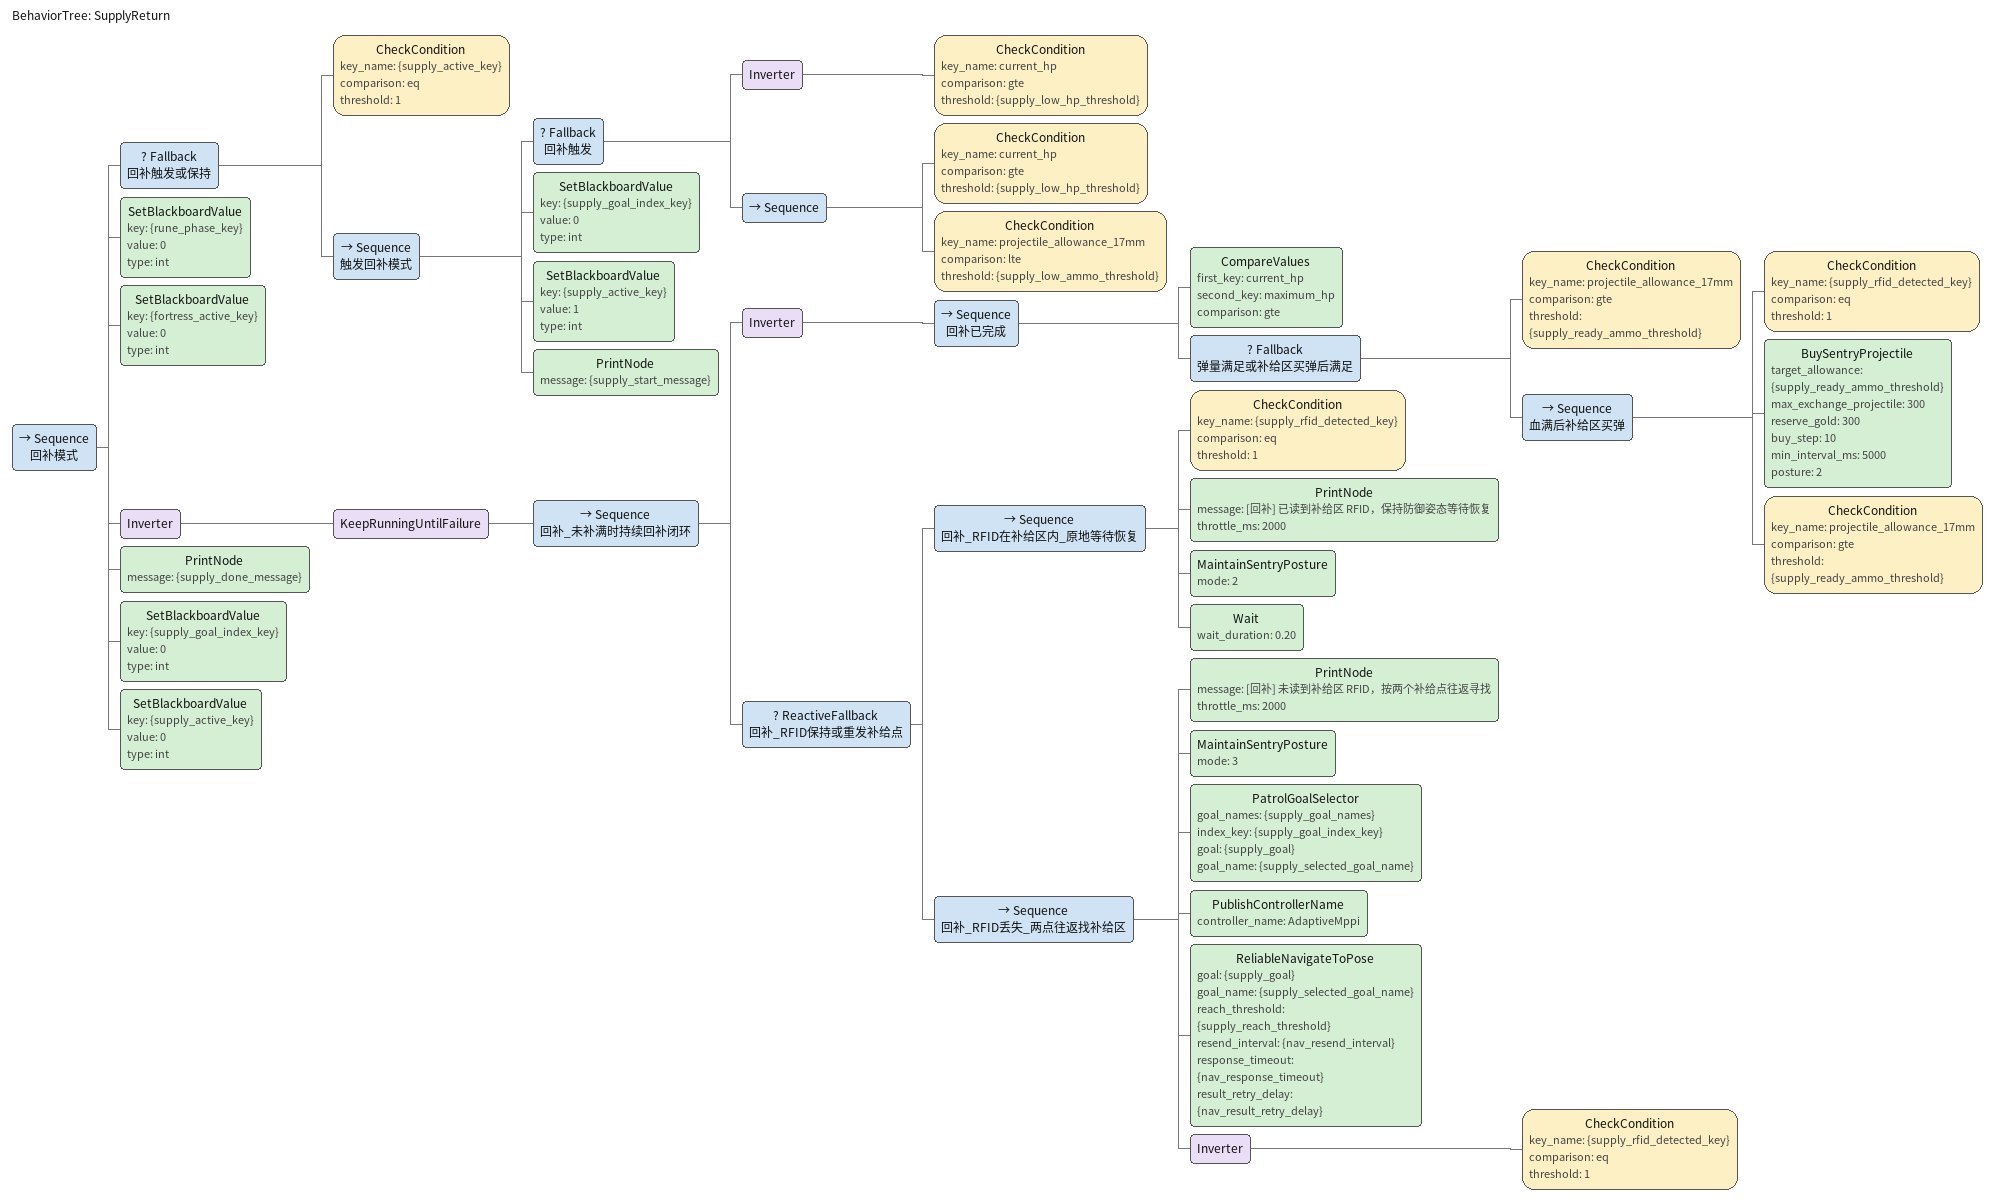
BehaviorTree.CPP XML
<?xml version="1.0" encoding="UTF-8"?>
<root BTCPP_format="4">
  <BehaviorTree ID="SupplyReturn">
    <Sequence name="回补模式">
      <Fallback name="回补触发或保持">
        <CheckCondition key_name="{supply_active_key}" comparison="eq" threshold="1"/>
        <Sequence name="触发回补模式">
          <Fallback name="回补触发">
            <Inverter>
              <CheckCondition key_name="current_hp" comparison="gte" threshold="{supply_low_hp_threshold}"/>
            </Inverter>
            <Sequence>
              <CheckCondition key_name="current_hp" comparison="gte" threshold="{supply_low_hp_threshold}"/>
              <CheckCondition key_name="projectile_allowance_17mm" comparison="lte" threshold="{supply_low_ammo_threshold}"/>
            </Sequence>
          </Fallback>
          <SetBlackboardValue key="{supply_goal_index_key}" value="0" type="int"/>
          <SetBlackboardValue key="{supply_active_key}" value="1" type="int"/>
          <PrintNode message="{supply_start_message}"/>
        </Sequence>
      </Fallback>
      <SetBlackboardValue key="{rune_phase_key}" value="0" type="int"/>
      <SetBlackboardValue key="{fortress_active_key}" value="0" type="int"/>
      <Inverter>
        <KeepRunningUntilFailure>
          <Sequence name="回补_未补满时持续回补闭环">
            <Inverter>
              <Sequence name="回补已完成">
                <CompareValues first_key="current_hp" second_key="maximum_hp" comparison="gte"/>
                <Fallback name="弹量满足或补给区买弹后满足">
                  <CheckCondition key_name="projectile_allowance_17mm" comparison="gte" threshold="{supply_ready_ammo_threshold}"/>
                  <Sequence name="血满后补给区买弹">
                    <CheckCondition key_name="{supply_rfid_detected_key}" comparison="eq" threshold="1"/>
                    <BuySentryProjectile
                      target_allowance="{supply_ready_ammo_threshold}"
                      max_exchange_projectile="300"
                      reserve_gold="300"
                      buy_step="10"
                      min_interval_ms="5000"
                      posture="2"/>
                    <CheckCondition key_name="projectile_allowance_17mm" comparison="gte" threshold="{supply_ready_ammo_threshold}"/>
                  </Sequence>
                </Fallback>
              </Sequence>
            </Inverter>
            <ReactiveFallback name="回补_RFID保持或重发补给点">
              <Sequence name="回补_RFID在补给区内_原地等待恢复">
                <CheckCondition key_name="{supply_rfid_detected_key}" comparison="eq" threshold="1"/>
                <PrintNode message="[回补] 已读到补给区 RFID，保持防御姿态等待恢复" throttle_ms="2000"/>
                <MaintainSentryPosture mode="2"/>
                <Wait wait_duration="0.20"/>
              </Sequence>
              <Sequence name="回补_RFID丢失_两点往返找补给区">
                <PrintNode message="[回补] 未读到补给区 RFID，按两个补给点往返寻找" throttle_ms="2000"/>
                <MaintainSentryPosture mode="3"/>
                <PatrolGoalSelector
                  goal_names="{supply_goal_names}"
                  index_key="{supply_goal_index_key}"
                  goal="{supply_goal}"
                  goal_name="{supply_selected_goal_name}"/>
                <PublishControllerName controller_name="AdaptiveMppi"/>
                <ReliableNavigateToPose
                  goal="{supply_goal}"
                  goal_name="{supply_selected_goal_name}"
                  reach_threshold="{supply_reach_threshold}"
                  resend_interval="{nav_resend_interval}"
                  response_timeout="{nav_response_timeout}"
                  result_retry_delay="{nav_result_retry_delay}"/>
                <Inverter>
                  <CheckCondition key_name="{supply_rfid_detected_key}" comparison="eq" threshold="1"/>
                </Inverter>
              </Sequence>
            </ReactiveFallback>
          </Sequence>
        </KeepRunningUntilFailure>
      </Inverter>
      <PrintNode message="{supply_done_message}"/>
      <SetBlackboardValue key="{supply_goal_index_key}" value="0" type="int"/>
      <SetBlackboardValue key="{supply_active_key}" value="0" type="int"/>
    </Sequence>
  </BehaviorTree>
</root>
